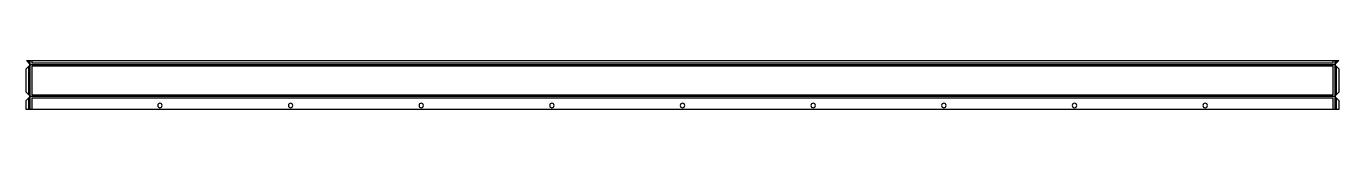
# Model space of a CAD drawing. Header units: millimetres. Extents: x 0 to 1005, y 0 to 38.
import ezdxf

# ---------------------------------------------------------------- set-up
doc = ezdxf.new("R2010")
doc.units = ezdxf.units.MM

msp = doc.modelspace()

# ---------------------------------------------------------------- linework, layer by layer
at = {"layer": 'BEND'}
for p, q in [((2.8, 34.4), (1001.7, 34.4)), ((3.1, 34.4), (3.1, 37.5)), ((3.1, 10.1), (3.1, 34.4)), ((1001.4, 37.5), (1001.4, 34.4)), ((1001.4, 34.4), (1001.4, 10.1)), ((2.8, 10.1), (1001.7, 10.1)), ((3.1, 0), (3.1, 10.1)), ((1001.4, 10.1), (1001.4, 0))]:
    msp.add_line(p, q, dxfattribs=at)
at = {"layer": 'BEND_EXTENT'}
for p, q in [((2, 35.6), (2, 37.5)), ((2, 11.3), (2, 33.2)), ((4.3, 37.5), (4.3, 35.5)), ((1000.3, 35.5), (4.3, 35.5)), ((1000.3, 35.5), (1000.3, 37.5)), ((1002.5, 37.5), (1002.5, 35.6)), ((1002.5, 33.2), (1002.5, 11.3)), ((2, 0), (2, 8.9)), ((4.3, 9), (4.3, 0)), ((4.3, 9), (1000.3, 9)), ((1000.3, 0), (1000.3, 9)), ((1002.5, 8.9), (1002.5, 0))]:
    msp.add_line(p, q, dxfattribs=at)
msp.add_lwpolyline([(1000.3, 11.3), (1000.3, 33.3), (4.3, 33.3), (4.3, 11.3)], close=True, dxfattribs=at)
at = {"layer": 'INTERIOR_PROFILES', "extrusion": (0, 0, -1)}
for centre in [(-102.3, 3), (-202.3, 3), (-302.3, 3), (-402.3, 3), (-502.3, 3), (-602.3, 3), (-702.3, 3), (-802.3, 3), (-902.3, 3)]:
    msp.add_circle(centre, 1.7, dxfattribs=at)
at = {"layer": 'OUTER_PROFILES'}
msp.add_lwpolyline([(1002, 10.8, 0.414214), (1002, 9.4), (1004.5, 6.9), (1004.5, 0), (0, 0), (0, 6.9), (2.5, 9.4, 0.414214), (2.5, 10.8), (0, 13.3), (0, 31.2), (2.5, 33.7, 0.414214), (2.5, 35.1), (0.1, 37.5), (1004.5, 37.5), (1002, 35.1, 0.414214), (1002, 33.7), (1004.5, 31.2), (1004.5, 13.3)], format="xyb", close=True, dxfattribs=at)

doc.saveas('drawing.dxf')
